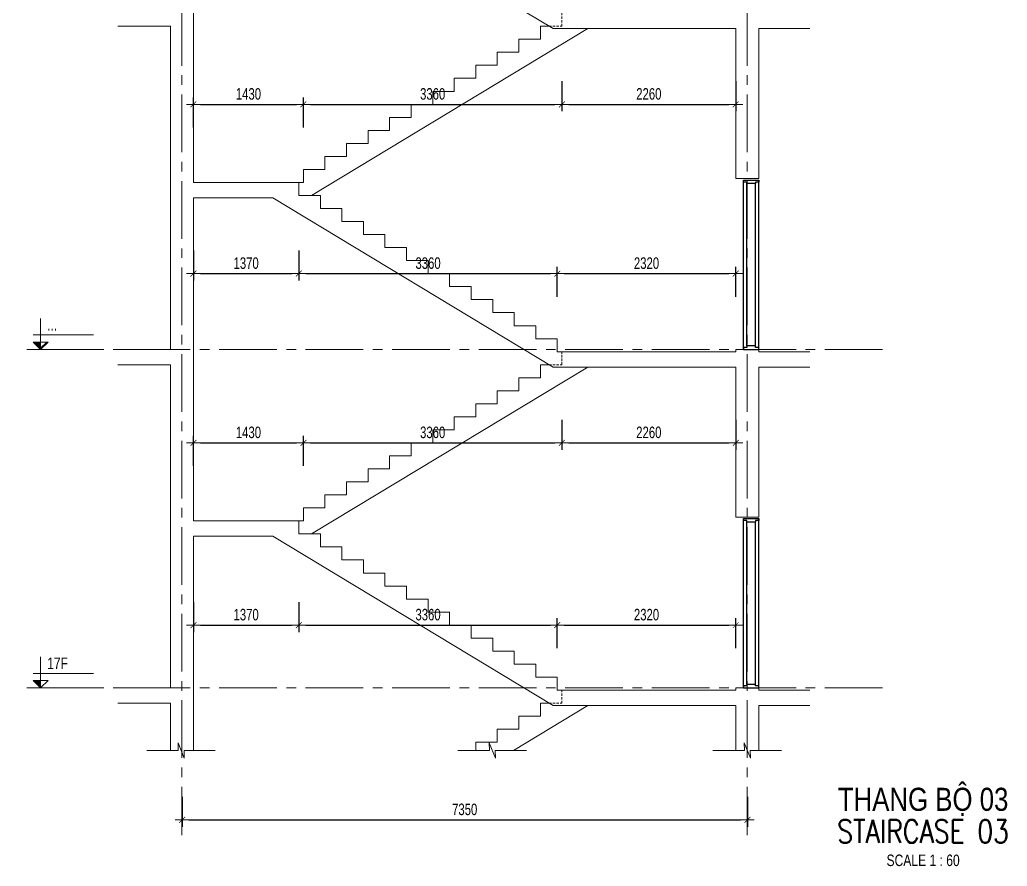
# Model space of a CAD drawing. Header units: millimetres. Extents: x -179076 to 254975, y -18667 to 296191.
# Drawn here: x 140476 to 153313, y 262823 to 273827 of the extents above; entities that cross this region are included whole.
import ezdxf
from ezdxf.enums import TextEntityAlignment as Align

# ---------------------------------------------------------------- set-up
doc = ezdxf.new("R2010")
doc.units = ezdxf.units.MM
doc.linetypes.add('CENTER2', pattern=[1.125, 0.75, -0.125, 0.125, -0.125])
doc.linetypes.add('HIDDEN2', pattern=[4.762499999999999, 3.175, -1.5875])
doc.layers.get('Defpoints').update_dxf_attribs({"color": 151, "lineweight": 9})
doc.layers.add('A-DOOR', color=4, linetype='Continuous')
doc.layers.add('DOOR', color=4, linetype='Continuous')
for name, color, linetype, lineweight in [('NDC_S_ANNO', 7, 'Continuous', 20), ('NDC_S_AXIS', 5, 'CENTER2', 13), ('NDC_S_CONTINUOUS', 3, 'Continuous', 20), ('NDC_S_DIM', 1, 'Continuous', 15), ('NDC_S_ENG TITLE', 3, 'Continuous', 20), ('NDC_S_HIDDEN', 8, 'HIDDEN2', 13), ('NDC_S_SLAB', 2, 'Continuous', 20), ('NDC_S_SYMBOL', 1, 'Continuous', 15), ('NDC_S_TEXT SYMBOL', 7, 'Continuous', 20), ('NDC_S_VN TEXT', 7, 'Continuous', 20), ('NDC_S_VN TITLE', 6, 'Continuous', 35)]:
    doc.layers.add(name, color=color, linetype=linetype, lineweight=lineweight)
doc.styles.add('NDC_ANNO', font='', dxfattribs={"width": 0.8})
doc.styles.add('NDC_DIM', font='', dxfattribs={"width": 0.75})
doc.styles.add('NDC_EN TXT', font='romans.shx', dxfattribs={"width": 0.8})
doc.styles.add('NDC_VIE TXT', font='arial.ttf', dxfattribs={"width": 0.8})
doc.styles.get('NDC_ANNO').set_extended_font_data('Dotum')
doc.styles.get('NDC_DIM').set_extended_font_data('Dotum')
doc.dimstyles.new('NDC_dim_60', dxfattribs={"dimscale": 60, "dimtxt": 2.5, "dimasz": 1.5, "dimexe": 1.5, "dimexo": 2.5, "dimgap": 1, "dimtad": 1, "dimdec": 0, "dimzin": 0, "dimdsep": 46, "dimtxsty": 'NDC_DIM', "dimblk": 'DIMMARK', "dimcen": 0.09, "dimdle": 1.2, "dimclrd": 1, "dimclre": 1, "dimclrt": 3, "dimadec": 0, "dimazin": 0, "dimtfac": 1, "dimtdec": 0, "dimtix": 1, "dimtofl": 0, "dimtmove": 0, "dimatfit": 3, "dimfxl": 5, "dimfxlon": 1, "dimtolj": 1, "dimtzin": 0, "dimarcsym": 0})

# ---------------------------------------------------------------- blocks, each defined once
blk = doc.blocks.new('X-SECTION-2$0$X-SEC-DOO2')
at = {"layer": 'A-DOOR'}
for p, q in [((41975.58351206721, 101971.8529757934), (41975.58351206745, 104171.8529757934)), ((42020.58351206721, 102016.8529757934), (42020.58351206745, 104126.8529757934)), ((42130.58351206721, 102016.8529757934), (42130.58351206745, 104126.8529757934)), ((42175.58351206721, 101971.8529757934), (42175.58351206745, 104171.8529757934))]:
    blk.add_line(p, q, dxfattribs=at)
for points in [[(41975.58351206745, 104171.8529757934), (41975.58351206745, 104146.8529757934), (42020.58351206745, 104146.8529757934), (42020.58351206745, 104126.8529757934), (42130.58351206745, 104126.8529757934), (42130.58351206745, 104146.8529757934), (42175.58351206745, 104146.8529757934), (42175.58351206745, 104171.8529757934)], [(41975.58351206721, 101971.8529757934), (41975.58351206721, 101996.8529757934), (42020.58351206721, 101996.8529757934), (42020.58351206721, 102016.8529757934), (42130.58351206721, 102016.8529757934), (42130.58351206721, 101996.8529757934), (42175.58351206721, 101996.8529757934), (42175.58351206721, 101971.8529757934)]]:
    blk.add_lwpolyline(points, close=True, dxfattribs=at)
at = {"layer": 'Defpoints'}
blk.add_line((41975.58351206745, 104191.8529757934), (42175.58351206745, 104191.8529757934), dxfattribs=at)
blk = doc.blocks.new('kata_block_CT')
at = {"layer": 'NDC_S_ANNO'}
blk.add_hatch(color=3, dxfattribs=at).paths.add_polyline_path([(0, 1.596954857557648), (-1.612010908633238, 1.596954857557648), (0, 0)])
at = {"layer": 'NDC_S_ANNO', "ltscale": 50}
h = blk.add_hatch(dxfattribs=at)
h.set_pattern_fill('ANSI31', color=256, scale=1.406250541793835, style=0)
h.set_pattern_definition([(45.00000000000001, (0, 5.456968210637569e-12), (-3.157122508925224, 3.157122508925225), [])])
h.paths.add_polyline_path([(0, 1.596954857557648), (0, 0), (1.612010908924276, 1.596954857557648)])
for p, q in [((-1.592704896858777, 3.140833880479477), (11.46947077315417, 3.140833880479477)), ((11.56125648126181, 5.456968210637569e-12), (-1.63869572513795, 5.456968210637569e-12))]:
    blk.add_line(p, q, dxfattribs=at)
for points in [[(0, 6.69495074864426), (0, 0)], [(0, 0), (-1.612010908924276, 1.596954857557648), (0, 1.596954857557648)], [(0, 0), (1.612010908924276, 1.596954857557648), (0, 1.596954857557648)]]:
    blk.add_lwpolyline(points, dxfattribs=at)
at = {"layer": 'NDC_S_ANNO', "color": 8, "ltscale": 50}
blk.add_lwpolyline([(0, 0), (-1.612010908633238, 1.596954857557648), (0, 1.596954857557648)], dxfattribs=at)
at = {"layer": 'NDC_S_TEXT SYMBOL', "color": 3, "style": 'NDC_ANNO', "width": 0.8}
blk.add_attdef('CT', (1.409564409346785, 4.068271311703938), '', height=2.5, dxfattribs=at)
blk = doc.blocks.new('DIMMARK')
at = {"layer": 'NDC_S_DIM', "color": 1}
blk.add_line((-1.5, 0), (1, 0), dxfattribs=at)
at = {"layer": 'NDC_S_DIM', "color": 2, "const_width": 0.1}
blk.add_lwpolyline([(-0.4242640687119285, -0.4242640687119285), (0.4242640687119285, 0.4242640687119285)], dxfattribs=at)
blk = doc.blocks.new('*D528')
at = {"layer": 'Defpoints', "color": 0, "transparency": 16777216}
for p in [(142585.4895833274, 264247.4480491483), (149935.4895832737, 264247.4480491483), (149935.4895832737, 263426.4366995419)]:
    blk.add_point(p, dxfattribs=at)
at = {"layer": 'NDC_S_DIM', "color": 1, "lineweight": -2, "transparency": 16777216}
for p, q in [((142585.4895833274, 263726.4366995419), (142585.4895833274, 263336.4366995419)), ((149935.4895832737, 263726.4366995419), (149935.4895832737, 263336.4366995419)), ((142675.4895833274, 263426.4366995419), (149845.4895832737, 263426.4366995419))]:
    blk.add_line(p, q, dxfattribs=at)
at = {"layer": 'NDC_S_DIM', "color": 1, "lineweight": -2, "transparency": 16777216, "xscale": 90, "yscale": 90, "zscale": 90, "rotation": 180}
blk.add_blockref('DIMMARK', (142585.4895833274, 263426.4366995419), dxfattribs=at)
at = {"layer": 'NDC_S_DIM', "color": 1, "lineweight": -2, "transparency": 16777216, "xscale": 90, "yscale": 90, "zscale": 90}
blk.add_blockref('DIMMARK', (149935.4895832737, 263426.4366995419), dxfattribs=at)
at = {"layer": 'NDC_S_DIM', "color": 3, "transparency": 16777216, "insert": (146260.4895833005, 263561.5384634496), "char_height": 150, "attachment_point": 5, "style": 'NDC_DIM'}
blk.add_mtext('\\A1;7350', dxfattribs=at)
blk = doc.blocks.new('*D622')
at = {"layer": 'Defpoints', "color": 0, "transparency": 16777216}
for p in [(142733.9908333065, 267111.9174975919), (144103.9908331544, 267142.6867283611), (144103.9908331544, 265958.0713437457)]:
    blk.add_point(p, dxfattribs=at)
at = {"layer": 'NDC_S_DIM', "color": 1, "lineweight": -2, "transparency": 16777216}
for p, q in [((142733.9908333065, 266258.0713437457), (142733.9908333065, 265868.0713437457)), ((144103.9908331544, 266258.0713437457), (144103.9908331544, 265868.0713437457)), ((142823.9908333065, 265958.0713437457), (144013.9908331544, 265958.0713437457))]:
    blk.add_line(p, q, dxfattribs=at)
at = {"layer": 'NDC_S_DIM', "color": 1, "lineweight": -2, "transparency": 16777216, "xscale": 90, "yscale": 90, "zscale": 90, "rotation": 180}
blk.add_blockref('DIMMARK', (142733.9908333065, 265958.0713437457), dxfattribs=at)
at = {"layer": 'NDC_S_DIM', "color": 1, "lineweight": -2, "transparency": 16777216, "xscale": 90, "yscale": 90, "zscale": 90}
blk.add_blockref('DIMMARK', (144103.9908331544, 265958.0713437457), dxfattribs=at)
at = {"layer": 'NDC_S_DIM', "color": 3, "transparency": 16777216, "insert": (143418.9908332305, 266093.1731076534), "char_height": 150, "attachment_point": 5, "style": 'NDC_DIM'}
blk.add_mtext('\\A1;1370', dxfattribs=at)
blk = doc.blocks.new('*D623')
at = {"layer": 'Defpoints', "color": 0, "transparency": 16777216}
for p in [(144103.9908331544, 267142.6867283611), (147463.9908331544, 265958.0713437457), (147463.9908331544, 265111.9174975898)]:
    blk.add_point(p, dxfattribs=at)
at = {"layer": 'NDC_S_DIM', "color": 1, "lineweight": -2, "transparency": 16777216}
for p, q in [((144103.9908331544, 266258.0713437457), (144103.9908331544, 265868.0713437457)), ((147463.9908331544, 265658.0713437457), (147463.9908331544, 266048.0713437457)), ((144193.9908331544, 265958.0713437457), (147373.9908331544, 265958.0713437457))]:
    blk.add_line(p, q, dxfattribs=at)
at = {"layer": 'NDC_S_DIM', "color": 1, "lineweight": -2, "transparency": 16777216, "xscale": 90, "yscale": 90, "zscale": 90, "rotation": 180}
blk.add_blockref('DIMMARK', (144103.9908331544, 265958.0713437457), dxfattribs=at)
at = {"layer": 'NDC_S_DIM', "color": 1, "lineweight": -2, "transparency": 16777216, "xscale": 90, "yscale": 90, "zscale": 90}
blk.add_blockref('DIMMARK', (147463.9908331544, 265958.0713437457), dxfattribs=at)
at = {"layer": 'NDC_S_DIM', "color": 3, "transparency": 16777216, "insert": (145783.9908331544, 266093.1731076534), "char_height": 150, "attachment_point": 5, "style": 'NDC_DIM'}
blk.add_mtext('\\A1;3360', dxfattribs=at)
blk = doc.blocks.new('*D624')
at = {"layer": 'Defpoints', "color": 0, "transparency": 16777216}
for p in [(149783.9908333112, 265958.0713437457), (147463.9908331544, 265111.9174975898), (149783.9908333112, 265111.9174975898)]:
    blk.add_point(p, dxfattribs=at)
at = {"layer": 'NDC_S_DIM', "color": 1, "lineweight": -2, "transparency": 16777216}
for p, q in [((147463.9908331544, 265658.0713437457), (147463.9908331544, 266048.0713437457)), ((149783.9908333112, 265658.0713437457), (149783.9908333112, 266048.0713437457)), ((147553.9908331544, 265958.0713437457), (149693.9908333112, 265958.0713437457))]:
    blk.add_line(p, q, dxfattribs=at)
at = {"layer": 'NDC_S_DIM', "color": 1, "lineweight": -2, "transparency": 16777216, "xscale": 90, "yscale": 90, "zscale": 90, "rotation": 180}
blk.add_blockref('DIMMARK', (147463.9908331544, 265958.0713437457), dxfattribs=at)
at = {"layer": 'NDC_S_DIM', "color": 1, "lineweight": -2, "transparency": 16777216, "xscale": 90, "yscale": 90, "zscale": 90}
blk.add_blockref('DIMMARK', (149783.9908333112, 265958.0713437457), dxfattribs=at)
at = {"layer": 'NDC_S_DIM', "color": 3, "transparency": 16777216, "insert": (148623.9908332328, 266093.1731076534), "char_height": 150, "attachment_point": 5, "style": 'NDC_DIM'}
blk.add_mtext('\\A1;2320', dxfattribs=at)
blk = doc.blocks.new('*D625')
at = {"layer": 'Defpoints', "color": 0, "transparency": 16777216}
for p in [(144163.9908331544, 268327.3021129766), (142733.9908333066, 267311.9174975919), (144163.9908331544, 267311.9174975919)]:
    blk.add_point(p, dxfattribs=at)
at = {"layer": 'NDC_S_DIM', "color": 1, "lineweight": -2, "transparency": 16777216}
for p, q in [((142733.9908333066, 268027.3021129766), (142733.9908333066, 268417.3021129766)), ((142823.9908333066, 268327.3021129766), (144073.9908331544, 268327.3021129766)), ((144163.9908331544, 268027.3021129766), (144163.9908331544, 268417.3021129766))]:
    blk.add_line(p, q, dxfattribs=at)
at = {"layer": 'NDC_S_DIM', "color": 1, "lineweight": -2, "transparency": 16777216, "xscale": 90, "yscale": 90, "zscale": 90, "rotation": 180}
blk.add_blockref('DIMMARK', (142733.9908333066, 268327.3021129766), dxfattribs=at)
at = {"layer": 'NDC_S_DIM', "color": 1, "lineweight": -2, "transparency": 16777216, "xscale": 90, "yscale": 90, "zscale": 90}
blk.add_blockref('DIMMARK', (144163.9908331544, 268327.3021129766), dxfattribs=at)
at = {"layer": 'NDC_S_DIM', "color": 3, "transparency": 16777216, "insert": (143448.9908332305, 268462.4038768843), "char_height": 150, "attachment_point": 5, "style": 'NDC_DIM'}
blk.add_mtext('\\A1;1430', dxfattribs=at)
blk = doc.blocks.new('*D626')
at = {"layer": 'Defpoints', "color": 0, "transparency": 16777216}
for p in [(147523.9908331544, 269342.6867283611), (147523.9908331544, 268327.3021129766), (144163.9908331544, 267311.9174975919)]:
    blk.add_point(p, dxfattribs=at)
at = {"layer": 'NDC_S_DIM', "color": 1, "lineweight": -2, "transparency": 16777216}
for p, q in [((147523.9908331544, 268627.3021129766), (147523.9908331544, 268237.3021129766)), ((144163.9908331544, 268027.3021129766), (144163.9908331544, 268417.3021129766)), ((144253.9908331544, 268327.3021129766), (147433.9908331544, 268327.3021129766))]:
    blk.add_line(p, q, dxfattribs=at)
at = {"layer": 'NDC_S_DIM', "color": 1, "lineweight": -2, "transparency": 16777216, "xscale": 90, "yscale": 90, "zscale": 90, "rotation": 180}
blk.add_blockref('DIMMARK', (144163.9908331544, 268327.3021129766), dxfattribs=at)
at = {"layer": 'NDC_S_DIM', "color": 1, "lineweight": -2, "transparency": 16777216, "xscale": 90, "yscale": 90, "zscale": 90}
blk.add_blockref('DIMMARK', (147523.9908331544, 268327.3021129766), dxfattribs=at)
at = {"layer": 'NDC_S_DIM', "color": 3, "transparency": 16777216, "insert": (145843.9908331544, 268462.4038768843), "char_height": 150, "attachment_point": 5, "style": 'NDC_DIM'}
blk.add_mtext('\\A1;3360', dxfattribs=at)
blk = doc.blocks.new('*D627')
at = {"layer": 'Defpoints', "color": 0, "transparency": 16777216}
for p in [(147523.9908331544, 269342.6867283611), (149783.9908333112, 269342.6867283611), (149783.9908333112, 268327.3021129766)]:
    blk.add_point(p, dxfattribs=at)
at = {"layer": 'NDC_S_DIM', "color": 1, "lineweight": -2, "transparency": 16777216}
for p, q in [((147523.9908331544, 268627.3021129766), (147523.9908331544, 268237.3021129766)), ((149783.9908333112, 268627.3021129766), (149783.9908333112, 268237.3021129766)), ((147613.9908331544, 268327.3021129766), (149693.9908333112, 268327.3021129766))]:
    blk.add_line(p, q, dxfattribs=at)
at = {"layer": 'NDC_S_DIM', "color": 1, "lineweight": -2, "transparency": 16777216, "xscale": 90, "yscale": 90, "zscale": 90, "rotation": 180}
blk.add_blockref('DIMMARK', (147523.9908331544, 268327.3021129766), dxfattribs=at)
at = {"layer": 'NDC_S_DIM', "color": 1, "lineweight": -2, "transparency": 16777216, "xscale": 90, "yscale": 90, "zscale": 90}
blk.add_blockref('DIMMARK', (149783.9908333112, 268327.3021129766), dxfattribs=at)
at = {"layer": 'NDC_S_DIM', "color": 3, "transparency": 16777216, "insert": (148653.9908332328, 268462.4038768843), "char_height": 150, "attachment_point": 5, "style": 'NDC_DIM'}
blk.add_mtext('\\A1;2260', dxfattribs=at)
blk = doc.blocks.new('*D628')
at = {"layer": 'Defpoints', "color": 0, "transparency": 16777216}
for p in [(142733.9908333066, 271711.9174975919), (144103.9908331544, 271711.9174975919), (144103.9908331544, 270527.3021129766)]:
    blk.add_point(p, dxfattribs=at)
at = {"layer": 'NDC_S_DIM', "color": 1, "lineweight": -2, "transparency": 16777216}
for p, q in [((142733.9908333066, 270827.3021129766), (142733.9908333066, 270437.3021129766)), ((144103.9908331544, 270827.3021129766), (144103.9908331544, 270437.3021129766)), ((142823.9908333066, 270527.3021129766), (144013.9908331544, 270527.3021129766))]:
    blk.add_line(p, q, dxfattribs=at)
at = {"layer": 'NDC_S_DIM', "color": 1, "lineweight": -2, "transparency": 16777216, "xscale": 90, "yscale": 90, "zscale": 90, "rotation": 180}
blk.add_blockref('DIMMARK', (142733.9908333066, 270527.3021129766), dxfattribs=at)
at = {"layer": 'NDC_S_DIM', "color": 1, "lineweight": -2, "transparency": 16777216, "xscale": 90, "yscale": 90, "zscale": 90}
blk.add_blockref('DIMMARK', (144103.9908331544, 270527.3021129766), dxfattribs=at)
at = {"layer": 'NDC_S_DIM', "color": 3, "transparency": 16777216, "insert": (143418.9908332305, 270662.4038768843), "char_height": 150, "attachment_point": 5, "style": 'NDC_DIM'}
blk.add_mtext('\\A1;1370', dxfattribs=at)
blk = doc.blocks.new('*D629')
at = {"layer": 'Defpoints', "color": 0, "transparency": 16777216}
for p in [(144103.9908331544, 271711.9174975919), (147463.9908331544, 270527.3021129766), (147463.9908331544, 269541.9174967245)]:
    blk.add_point(p, dxfattribs=at)
at = {"layer": 'NDC_S_DIM', "color": 1, "lineweight": -2, "transparency": 16777216}
for p, q in [((144103.9908331544, 270827.3021129766), (144103.9908331544, 270437.3021129766)), ((147463.9908331544, 270227.3021129766), (147463.9908331544, 270617.3021129766)), ((144193.9908331544, 270527.3021129766), (147373.9908331544, 270527.3021129766))]:
    blk.add_line(p, q, dxfattribs=at)
at = {"layer": 'NDC_S_DIM', "color": 1, "lineweight": -2, "transparency": 16777216, "xscale": 90, "yscale": 90, "zscale": 90, "rotation": 180}
blk.add_blockref('DIMMARK', (144103.9908331544, 270527.3021129766), dxfattribs=at)
at = {"layer": 'NDC_S_DIM', "color": 1, "lineweight": -2, "transparency": 16777216, "xscale": 90, "yscale": 90, "zscale": 90}
blk.add_blockref('DIMMARK', (147463.9908331544, 270527.3021129766), dxfattribs=at)
at = {"layer": 'NDC_S_DIM', "color": 3, "transparency": 16777216, "insert": (145783.9908331544, 270662.4038768843), "char_height": 150, "attachment_point": 5, "style": 'NDC_DIM'}
blk.add_mtext('\\A1;3360', dxfattribs=at)
blk = doc.blocks.new('*D630')
at = {"layer": 'Defpoints', "color": 0, "transparency": 16777216}
for p in [(149783.9908333112, 270527.3021129766), (147463.9908331544, 269541.9174967245), (149783.9908333112, 269511.9174975898)]:
    blk.add_point(p, dxfattribs=at)
at = {"layer": 'NDC_S_DIM', "color": 1, "lineweight": -2, "transparency": 16777216}
for p, q in [((147463.9908331544, 270227.3021129766), (147463.9908331544, 270617.3021129766)), ((149783.9908333112, 270227.3021129766), (149783.9908333112, 270617.3021129766)), ((147553.9908331544, 270527.3021129766), (149693.9908333112, 270527.3021129766))]:
    blk.add_line(p, q, dxfattribs=at)
at = {"layer": 'NDC_S_DIM', "color": 1, "lineweight": -2, "transparency": 16777216, "xscale": 90, "yscale": 90, "zscale": 90, "rotation": 180}
blk.add_blockref('DIMMARK', (147463.9908331544, 270527.3021129766), dxfattribs=at)
at = {"layer": 'NDC_S_DIM', "color": 1, "lineweight": -2, "transparency": 16777216, "xscale": 90, "yscale": 90, "zscale": 90}
blk.add_blockref('DIMMARK', (149783.9908333112, 270527.3021129766), dxfattribs=at)
at = {"layer": 'NDC_S_DIM', "color": 3, "transparency": 16777216, "insert": (148623.9908332328, 270662.4038768843), "char_height": 150, "attachment_point": 5, "style": 'NDC_DIM'}
blk.add_mtext('\\A1;2320', dxfattribs=at)
blk = doc.blocks.new('*D631')
at = {"layer": 'Defpoints', "color": 0, "transparency": 16777216}
for p in [(144163.9908331544, 272727.3021129766), (142733.9908333066, 271711.9174975918), (144163.9908331544, 271711.9174975918)]:
    blk.add_point(p, dxfattribs=at)
at = {"layer": 'NDC_S_DIM', "color": 1, "lineweight": -2, "transparency": 16777216}
for p, q in [((142733.9908333066, 272427.3021129766), (142733.9908333066, 272817.3021129766)), ((144163.9908331544, 272427.3021129766), (144163.9908331544, 272817.3021129766)), ((142823.9908333066, 272727.3021129766), (144073.9908331544, 272727.3021129766))]:
    blk.add_line(p, q, dxfattribs=at)
at = {"layer": 'NDC_S_DIM', "color": 1, "lineweight": -2, "transparency": 16777216, "xscale": 90, "yscale": 90, "zscale": 90, "rotation": 180}
blk.add_blockref('DIMMARK', (142733.9908333066, 272727.3021129766), dxfattribs=at)
at = {"layer": 'NDC_S_DIM', "color": 1, "lineweight": -2, "transparency": 16777216, "xscale": 90, "yscale": 90, "zscale": 90}
blk.add_blockref('DIMMARK', (144163.9908331544, 272727.3021129766), dxfattribs=at)
at = {"layer": 'NDC_S_DIM', "color": 3, "transparency": 16777216, "insert": (143448.9908332305, 272862.4038768843), "char_height": 150, "attachment_point": 5, "style": 'NDC_DIM'}
blk.add_mtext('\\A1;1430', dxfattribs=at)
blk = doc.blocks.new('*D632')
at = {"layer": 'Defpoints', "color": 0, "transparency": 16777216}
for p in [(147523.9908331544, 273742.6867283611), (147523.9908331544, 272727.3021129766), (144163.9908331544, 271711.9174975918)]:
    blk.add_point(p, dxfattribs=at)
at = {"layer": 'NDC_S_DIM', "color": 1, "lineweight": -2, "transparency": 16777216}
for p, q in [((147523.9908331544, 273027.3021129766), (147523.9908331544, 272637.3021129766)), ((144163.9908331544, 272427.3021129766), (144163.9908331544, 272817.3021129766)), ((144253.9908331544, 272727.3021129766), (147433.9908331544, 272727.3021129766))]:
    blk.add_line(p, q, dxfattribs=at)
at = {"layer": 'NDC_S_DIM', "color": 1, "lineweight": -2, "transparency": 16777216, "xscale": 90, "yscale": 90, "zscale": 90, "rotation": 180}
blk.add_blockref('DIMMARK', (144163.9908331544, 272727.3021129766), dxfattribs=at)
at = {"layer": 'NDC_S_DIM', "color": 1, "lineweight": -2, "transparency": 16777216, "xscale": 90, "yscale": 90, "zscale": 90}
blk.add_blockref('DIMMARK', (147523.9908331544, 272727.3021129766), dxfattribs=at)
at = {"layer": 'NDC_S_DIM', "color": 3, "transparency": 16777216, "insert": (145843.9908331544, 272862.4038768843), "char_height": 150, "attachment_point": 5, "style": 'NDC_DIM'}
blk.add_mtext('\\A1;3360', dxfattribs=at)
blk = doc.blocks.new('*D633')
at = {"layer": 'Defpoints', "color": 0, "transparency": 16777216}
for p in [(147523.9908331544, 273742.6867283611), (149783.9908333112, 273711.9174975898), (149783.9908333112, 272727.3021129766)]:
    blk.add_point(p, dxfattribs=at)
at = {"layer": 'NDC_S_DIM', "color": 1, "lineweight": -2, "transparency": 16777216}
for p, q in [((147523.9908331544, 273027.3021129766), (147523.9908331544, 272637.3021129766)), ((149783.9908333112, 273027.3021129766), (149783.9908333112, 272637.3021129766)), ((147613.9908331544, 272727.3021129766), (149693.9908333112, 272727.3021129766))]:
    blk.add_line(p, q, dxfattribs=at)
at = {"layer": 'NDC_S_DIM', "color": 1, "lineweight": -2, "transparency": 16777216, "xscale": 90, "yscale": 90, "zscale": 90, "rotation": 180}
blk.add_blockref('DIMMARK', (147523.9908331544, 272727.3021129766), dxfattribs=at)
at = {"layer": 'NDC_S_DIM', "color": 1, "lineweight": -2, "transparency": 16777216, "xscale": 90, "yscale": 90, "zscale": 90}
blk.add_blockref('DIMMARK', (149783.9908333112, 272727.3021129766), dxfattribs=at)
at = {"layer": 'NDC_S_DIM', "color": 3, "transparency": 16777216, "insert": (148653.9908332328, 272862.4038768843), "char_height": 150, "attachment_point": 5, "style": 'NDC_DIM'}
blk.add_mtext('\\A1;2260', dxfattribs=at)
blk = doc.blocks.new('Drawing name_symbol')
at = {"layer": 'NDC_S_ENG TITLE', "style": 'NDC_EN TXT', "width": 0.8}
blk.add_attdef('SECTDET1', text='', height=5, dxfattribs=at).set_placement((0, 1.011264427095739), align=Align.CENTER)
at = {"layer": 'NDC_S_TEXT SYMBOL', "lineweight": 25, "style": 'NDC_ANNO', "width": 0.8}
blk.add_attdef('SSCALE', text='', height=2.5, dxfattribs=at).set_placement((0, -3.998868953555331), align=Align.CENTER)
at = {"layer": 'NDC_S_VN TITLE', "style": 'NDC_VIE TXT', "width": 0.8}
blk.add_attdef('SECTDET2', text='', height=5, dxfattribs=at).set_placement((0, 7.970649532882817), align=Align.CENTER)

msp = doc.modelspace()

# ---------------------------------------------------------------- linework, layer by layer
at = {"layer": 'NDC_S_AXIS', "ltscale": 1000}
for p, q in [((142583.9908333066, 285230.2863765694), (142583.9908333066, 263229.1631889059)), ((149933.9908333112, 285230.2863765694), (149933.9908333112, 263229.1631889059))]:
    msp.add_line(p, q, dxfattribs=at)
for points in [[(151692.3083970487, 269541.9174967245), (140476.0289841155, 269541.9174967245)], [(151692.3083970487, 265141.9174967245), (140476.0289841155, 265141.9174967245)]]:
    msp.add_lwpolyline(points, dxfattribs=at)
at = {"layer": 'NDC_S_CONTINUOUS'}
for p, q in [((144270.6442004567, 271542.6867283611), (147859.7351095446, 273711.9174975898, -1.74816174465704e-09)), ((144270.6442004567, 267142.6867283611), (147859.7351095446, 269311.9174975898, -1.74816174465704e-09)), ((146895.7983315723, 264329.3183460681, -1.192437838873624e-09), (147859.7351095446, 264911.9174975898, -1.74816174465704e-09))]:
    msp.add_line(p, q, dxfattribs=at)
at = {"layer": 'NDC_S_CONTINUOUS', "elevation": 1.614241692766221e-10}
for points in [[(144103.9908331544, 271711.9174975919), (144163.9908331544, 271711.9174975919), (144163.9908331544, 271881.1482668227), (144443.9908331544, 271881.1482668227), (144443.9908331544, 272050.3790360534), (144723.9908331544, 272050.3790360534), (144723.9908331544, 272219.6098052842), (145003.9908331544, 272219.6098052842), (145003.9908331544, 272388.8405745149), (145283.9908331544, 272388.8405745149), (145283.9908331544, 272558.0713437457), (145563.9908331544, 272558.0713437457), (145563.9908331544, 272727.3021129766), (145843.9908331544, 272727.3021129766), (145843.9908331544, 272896.5328822073), (146123.9908331544, 272896.5328822073), (146123.9908331544, 273065.7636514381), (146403.9908331544, 273065.7636514381), (146403.9908331544, 273234.9944206688), (146683.9908331544, 273234.9944206688), (146683.9908331544, 273404.2251898996), (146963.9908331544, 273404.2251898996), (146963.9908331544, 273573.4559591303), (147243.9908331544, 273573.4559591303), (147243.9908331544, 273742.6867283611), (147357.337465852, 273742.6867283611)], [(144103.9908331544, 267311.9174975919), (144163.9908331544, 267311.9174975919), (144163.9908331544, 267481.1482668227), (144443.9908331544, 267481.1482668227), (144443.9908331544, 267650.3790360534), (144723.9908331544, 267650.3790360534), (144723.9908331544, 267819.6098052842), (145003.9908331544, 267819.6098052842), (145003.9908331544, 267988.8405745149), (145283.9908331544, 267988.8405745149), (145283.9908331544, 268158.0713437457), (145563.9908331544, 268158.0713437457), (145563.9908331544, 268327.3021129766), (145843.9908331544, 268327.3021129766), (145843.9908331544, 268496.5328822073), (146123.9908331544, 268496.5328822073), (146123.9908331544, 268665.7636514381), (146403.9908331544, 268665.7636514381), (146403.9908331544, 268834.9944206688), (146683.9908331544, 268834.9944206688), (146683.9908331544, 269004.2251898996), (146963.9908331544, 269004.2251898996), (146963.9908331544, 269173.4559591303), (147243.9908331544, 269173.4559591303), (147243.9908331544, 269342.6867283611), (147357.337465852, 269342.6867283611)], [(146403.9908331544, 264329.3183460681), (146403.9908331544, 264434.9944206688), (146683.9908331544, 264434.9944206688), (146683.9908331544, 264604.2251898996), (146963.9908331544, 264604.2251898996), (146963.9908331544, 264773.4559591303), (147243.9908331544, 264773.4559591303), (147243.9908331544, 264942.6867283611), (147357.337465852, 264942.6867283611)]]:
    msp.add_lwpolyline(points, dxfattribs=at)
at = {"layer": 'NDC_S_HIDDEN', "ltscale": 10}
for points in [[(147357.337465852, 273742.6867283611), (147523.9908331544, 273742.6867283611), (147523.9908331544, 273911.9174975918)], [(147357.337465852, 269342.6867283611), (147523.9908331544, 269342.6867283611), (147523.9908331544, 269511.9174975918)], [(147357.337465852, 264942.6867283611), (147523.9908331544, 264942.6867283611), (147523.9908331544, 265111.9174975918)]]:
    msp.add_lwpolyline(points, dxfattribs=at)
at = {"layer": 'NDC_S_SLAB'}
for p, q in [((143768.246556761, 275911.9174975919), (147408.2465567645, 273711.9174975898)), ((142733.9908333066, 273941.9174975919), (142733.9908333066, 271711.9174975918)), ((141751.7701658785, 273741.9174975919), (142433.9908333065, 273741.9174975919)), ((142433.9908333065, 273741.9174975919), (142433.9908333065, 269541.9174975919)), ((147408.2465567645, 273711.9174975898), (149783.9908333112, 273711.9174975898)), ((149783.9908333112, 273711.9174975898), (149783.9908333112, 271761.9174967245)), ((150083.9908333112, 273711.9174975898), (150083.9908333112, 271761.9174967245)), ((150083.9908333112, 273711.9174975898), (150745.9983915713, 273711.9174975898)), ((150083.9908333112, 271761.9174967245), (149783.9908333112, 271761.9174967245)), ((143768.246556761, 271511.9174975919), (142733.9908333065, 271511.9174975919)), ((142733.9908333065, 271511.9174975919), (142733.9908333065, 269541.9174975919)), ((143768.246556761, 271511.9174975919), (147408.2465567645, 269311.9174975898)), ((142733.9908333066, 269541.9174975919), (142733.9908333066, 267311.9174975918)), ((149783.9908333112, 269541.9174967245), (149783.9908333112, 269511.9174975898)), ((150083.9908333112, 269541.9174967245), (149783.9908333112, 269541.9174967245)), ((150083.9908333112, 269541.9174967245), (150083.9908333112, 269511.9174975898)), ((141751.7701658785, 269341.9174975919), (142433.9908333065, 269341.9174975919)), ((142433.9908333065, 269341.9174975919), (142433.9908333065, 265141.9174975919)), ((147408.2465567645, 269311.9174975898), (149783.9908333112, 269311.9174975898)), ((149783.9908333112, 269311.9174975898), (149783.9908333112, 267361.9174967245)), ((150083.9908333112, 269311.9174975898), (150083.9908333112, 267361.9174967245)), ((150083.9908333112, 269311.9174975898), (150745.9983915713, 269311.9174975898)), ((150083.9908333112, 267361.9174967245), (149783.9908333112, 267361.9174967245)), ((143768.246556761, 267111.9174975919), (142733.9908333065, 267111.9174975919)), ((142733.9908333065, 267111.9174975919), (142733.9908333065, 265141.9174975919)), ((143768.246556761, 267111.9174975919), (147408.2465567645, 264911.9174975898)), ((142733.9908333066, 265141.9174975919), (142733.9908333066, 264329.3183460681)), ((149783.9908333112, 265141.9174967245), (149783.9908333112, 265111.9174975898)), ((150083.9908333112, 265141.9174967245), (149783.9908333112, 265141.9174967245)), ((150083.9908333112, 265141.9174967245), (150083.9908333112, 265111.9174975898)), ((141751.7701658785, 264941.9174975919), (142433.9908333065, 264941.9174975919)), ((142433.9908333065, 264941.9174975919), (142433.9908333065, 264329.3183460681)), ((147408.2465567645, 264911.9174975898), (149783.9908333112, 264911.9174975898)), ((149783.9908333112, 264911.9174975898), (149783.9908333112, 264329.3183460681)), ((150083.9908333112, 264911.9174975898), (150083.9908333112, 264329.3183460681)), ((150083.9908333112, 264911.9174975898), (150745.9983915713, 264911.9174975898))]:
    msp.add_line(p, q, dxfattribs=at)
for points in [[(149783.9908333112, 269511.9174975898), (147463.9908331544, 269511.9174975898), (147463.9908331544, 269681.1482668227), (147183.9908331544, 269681.1482668227), (147183.9908331544, 269850.3790360534), (146903.9908331544, 269850.3790360534), (146903.9908331544, 270019.6098052842), (146623.9908331544, 270019.6098052842), (146623.9908331544, 270188.8405745149), (146343.9908331544, 270188.8405745149), (146343.9908331544, 270358.0713437457), (146063.9908331544, 270358.0713437457), (146063.9908331544, 270527.3021129766), (145783.9908331544, 270527.3021129766), (145783.9908331544, 270696.5328822073), (145503.9908331544, 270696.5328822073), (145503.9908331544, 270865.7636514381), (145223.9908331544, 270865.7636514381), (145223.9908331544, 271034.9944206688), (144943.9908331544, 271034.9944206688), (144943.9908331544, 271204.2251898996), (144663.9908331544, 271204.2251898996), (144663.9908331544, 271373.4559591303), (144383.9908331544, 271373.4559591303), (144383.9908331544, 271542.6867283611), (144103.9908331544, 271542.6867283611), (144103.9908331544, 271711.9174975919), (142733.9908333066, 271711.9174975919)], [(141751.7701658785, 269541.9174975919), (142433.9908333065, 269541.9174975919)], [(150745.9983915552, 269511.9174975898), (150083.9908333112, 269511.9174975898)], [(149783.9908333112, 265111.9174975898), (147463.9908331544, 265111.9174975898), (147463.9908331544, 265281.1482668227), (147183.9908331544, 265281.1482668227), (147183.9908331544, 265450.3790360534), (146903.9908331544, 265450.3790360534), (146903.9908331544, 265619.6098052842), (146623.9908331544, 265619.6098052842), (146623.9908331544, 265788.8405745149), (146343.9908331544, 265788.8405745149), (146343.9908331544, 265958.0713437457), (146063.9908331544, 265958.0713437457), (146063.9908331544, 266127.3021129766), (145783.9908331544, 266127.3021129766), (145783.9908331544, 266296.5328822073), (145503.9908331544, 266296.5328822073), (145503.9908331544, 266465.7636514381), (145223.9908331544, 266465.7636514381), (145223.9908331544, 266634.9944206688), (144943.9908331544, 266634.9944206688), (144943.9908331544, 266804.2251898996), (144663.9908331544, 266804.2251898996), (144663.9908331544, 266973.4559591303), (144383.9908331544, 266973.4559591303), (144383.9908331544, 267142.6867283611), (144103.9908331544, 267142.6867283611), (144103.9908331544, 267311.9174975919), (142733.9908333066, 267311.9174975919)], [(141751.7701658785, 265141.9174975919), (142433.9908333065, 265141.9174975919)], [(150745.9983915552, 265111.9174975898), (150083.9908333112, 265111.9174975898)]]:
    msp.add_lwpolyline(points, dxfattribs=at)
at = {"layer": 'NDC_S_SYMBOL'}
for points in [[(142126.6174784572, 264329.3183460681), (142536.2340399477, 264329.3183460681), (142534.06012705, 264429.3183460681), (142614.0601274971, 264229.3183458819), (142611.8862142268, 264329.3183460681), (143018.1717339883, 264329.3183460681)], [(146171.8139890966, 264329.3183460681), (146581.4305505871, 264329.3183460681), (146579.2566376894, 264429.3183460681), (146659.2566381365, 264229.3183458819), (146657.0827248662, 264329.3183460681), (147063.3682446277, 264329.3183460681)], [(149486.5481844948, 264329.3183460681), (149896.1647459854, 264329.3183460681), (149893.9908330876, 264429.3183460681), (149973.9908335347, 264229.3183458819), (149971.8169202644, 264329.3183460681), (150378.1024400259, 264329.3183460681)]]:
    msp.add_lwpolyline(points, dxfattribs=at)

# ---------------------------------------------------------------- block references
at = {"layer": 'DOOR', "xscale": -1}
for p in [(192059.5743453784, 167570.0645209311), (192059.5743453784, 163170.0645209311)]:
    msp.add_blockref('X-SECTION-2$0$X-SEC-DOO2', p, dxfattribs=at)
at = {"layer": 'NDC_S_ANNO', "xscale": 60, "yscale": 60, "zscale": 60}
msp.add_blockref('Drawing name_symbol', (152219.7148053008, 263065.0982930899), dxfattribs=at).add_auto_attribs({'SECTDET1': 'STAIRCASE 03', 'SECTDET2': 'THANG BỘ 03', 'SSCALE': 'SCALE 1 : 60'})
at = {"layer": 'NDC_S_VN TEXT', "xscale": 60, "yscale": 60, "zscale": 60}
for p, values in [((140747.6845760462, 269541.9174967242), {'CT': '...'}), ((140747.6845760462, 265141.9174967242), {'CT': '17F'})]:
    msp.add_blockref('kata_block_CT', p, dxfattribs=at).add_auto_attribs(values)

# ---------------------------------------------------------------- dimensions: what is measured, and where the dimension line sits
at = {"layer": 'NDC_S_DIM'}
for base, p1, p2, picture, middle in [((147523.9908331544, 272727.3021129766), (144163.9908331544, 271711.9174975918), (147523.9908331544, 273742.6867283611), '*D632', (145843.9908331544, 272862.4038768843)), ((149783.9908333112, 272727.3021129766), (147523.9908331544, 273742.6867283611), (149783.9908333112, 273711.9174975898), '*D633', (148653.9908332328, 272862.4038768843)), ((147463.9908331544, 270527.3021129766), (144103.9908331544, 271711.9174975919), (147463.9908331544, 269541.9174967245), '*D629', (145783.9908331544, 270662.4038768843)), ((149783.9908333112, 270527.3021129766), (147463.9908331544, 269541.9174967245), (149783.9908333112, 269511.9174975898), '*D630', (148623.9908332328, 270662.4038768843)), ((147523.9908331544, 268327.3021129766), (144163.9908331544, 267311.9174975919), (147523.9908331544, 269342.6867283611), '*D626', (145843.9908331544, 268462.4038768843)), ((149783.9908333112, 268327.3021129766), (147523.9908331544, 269342.6867283611), (149783.9908333112, 269342.6867283611), '*D627', (148653.9908332328, 268462.4038768843)), ((147463.9908331544, 265958.0713437457), (144103.9908331544, 267142.6867283611), (147463.9908331544, 265111.9174975898), '*D623', (145783.9908331544, 266093.1731076534)), ((149783.9908333112, 265958.0713437457), (147463.9908331544, 265111.9174975898), (149783.9908333112, 265111.9174975898), '*D624', (148623.9908332328, 266093.1731076534))]:
    dim = msp.add_linear_dim(base=base, p1=p1, p2=p2, dimstyle='NDC_dim_60', override={"dimtmove": 1}, dxfattribs=at)
    dim.commit()
    dim.dimension.update_dxf_attribs({"geometry": picture, "text_midpoint": middle})
for base, p1, p2, picture, middle in [((144163.9908331544, 272727.3021129766), (142733.9908333066, 271711.9174975918), (144163.9908331544, 271711.9174975918), '*D631', (143448.9908332305, 272862.4038768843)), ((144103.9908331544, 270527.3021129766), (142733.9908333066, 271711.9174975919), (144103.9908331544, 271711.9174975919), '*D628', (143418.9908332305, 270662.4038768843)), ((144163.9908331544, 268327.3021129766), (142733.9908333066, 267311.9174975919), (144163.9908331544, 267311.9174975919), '*D625', (143448.9908332305, 268462.4038768843)), ((144103.9908331544, 265958.0713437457), (142733.9908333065, 267111.9174975919), (144103.9908331544, 267142.6867283611), '*D622', (143418.9908332305, 266093.1731076534)), ((149935.4895832737, 263426.4366995419), (142585.4895833274, 264247.4480491483), (149935.4895832737, 264247.4480491483), '*D528', (146260.4895833005, 263561.5384634496))]:
    dim = msp.add_linear_dim(base=base, p1=p1, p2=p2, dimstyle='NDC_dim_60', dxfattribs=at)
    dim.commit()
    dim.dimension.update_dxf_attribs({"geometry": picture, "text_midpoint": middle})

doc.saveas('drawing.dxf')
